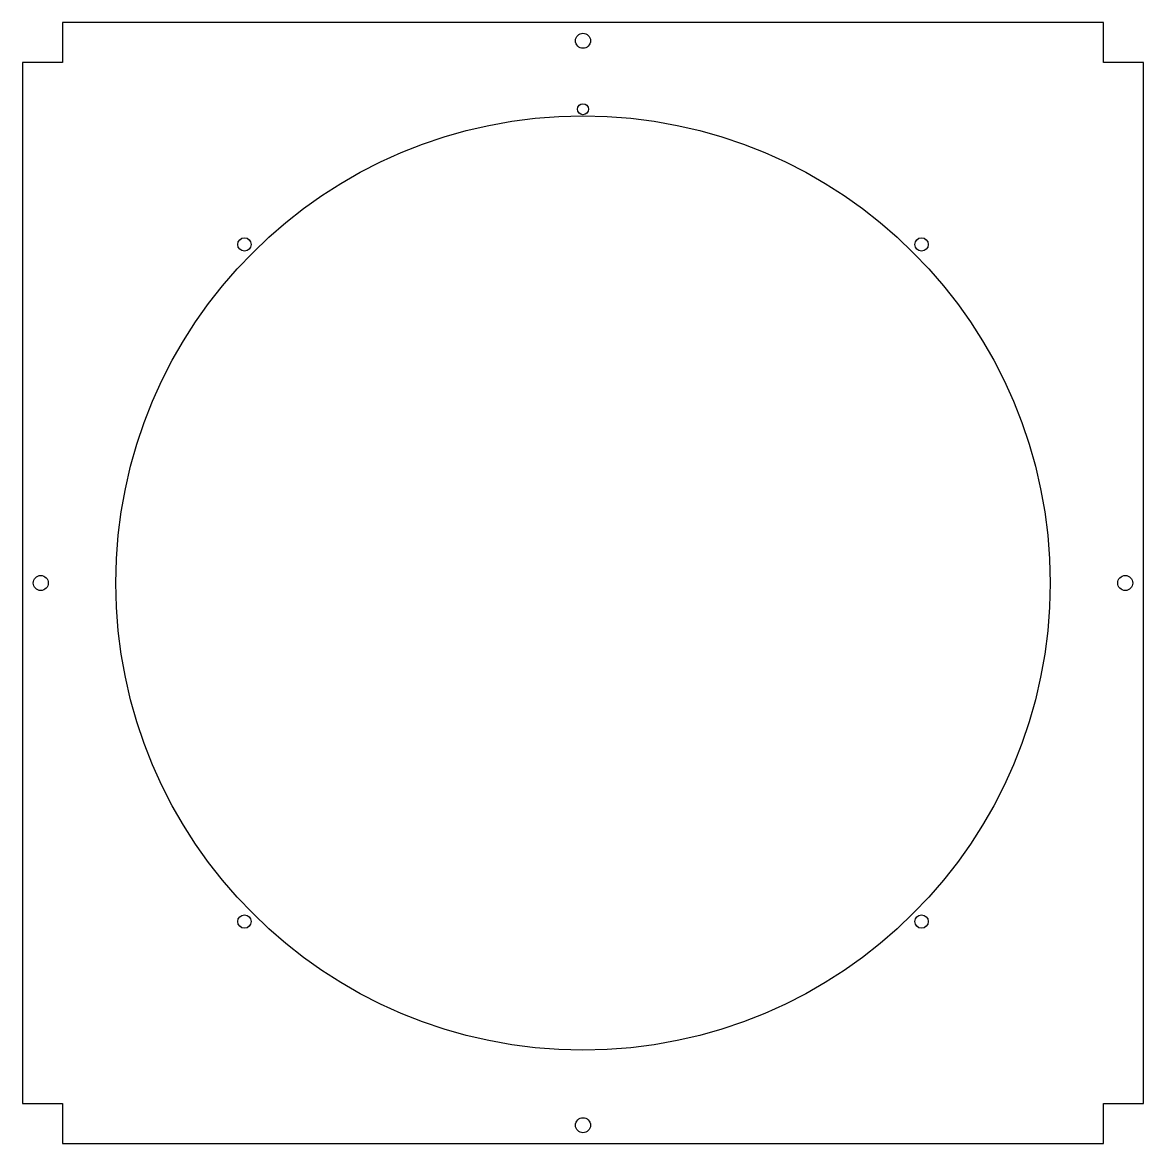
# Model space of a CAD drawing. Header units: millimetres. Extents: x 0 to 672, y 0 to 672.
import ezdxf

# ---------------------------------------------------------------- set-up
doc = ezdxf.new("R2010")
doc.units = ezdxf.units.MM

msp = doc.modelspace()

# ---------------------------------------------------------------- linework, layer by layer
for p, q in [((648, 672), (24, 672)), ((24, 672), (24, 648)), ((648, 648), (648, 672)), ((24, 648), (0, 648)), ((0, 648), (0, 24)), ((672, 648), (648, 648)), ((672, 24), (672, 648)), ((0, 24), (24, 24)), ((24, 24), (24, 0)), ((648, 0), (648, 24)), ((648, 24), (672, 24)), ((24, 0), (648, 0))]:
    msp.add_line(p, q)
for centre, radius in [((336, 661), 4.5), ((336, 620), 3.3), ((336, 336), 280), ((133.06, 538.94), 4), ((538.94, 538.94), 4), ((11, 336), 4.5), ((661, 336), 4.5), ((133.06, 133.06), 4), ((538.94, 133.06), 4), ((336, 11), 4.5)]:
    msp.add_circle(centre, radius)

doc.saveas('drawing.dxf')
